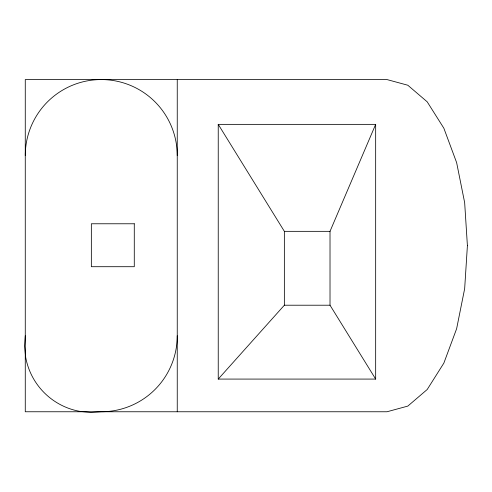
<?xml version="1.0" encoding="UTF-8"?>
<svg xmlns="http://www.w3.org/2000/svg" width="492" height="492" viewBox="0 0 492 492"><rect width="100%" height="100%" fill="white"/><g stroke="black" fill="none" stroke-linecap="round" stroke-linejoin="round"><path stroke-width="0.74" d="M25.27 335.772L24.6 346.116L25.529 356.448A67.164 67.164 0 0 0 80.583 411.497L90.909 412.425L101.26 411.761A75.989 75.989 0 0 0 177.249 335.772M375.667 379.08L330.015 305.212L330.015 231.338L375.667 124.359L218.239 124.359L218.239 379.08L375.667 379.08L375.667 124.359M218.239 379.08L284.358 305.212L284.358 231.338L218.239 124.359M284.358 231.338L330.015 231.338M284.358 305.212L330.015 305.212M177.249 79.575L177.249 411.761M25.27 155.564A75.989 75.989 0 0 1 101.26 79.575A75.989 75.989 0 0 1 177.249 155.564M467.4 245.668L464.663 288.65L456.631 328.711L443.858 363.108L427.204 389.504L407.819 406.097L387.013 411.761L25.27 411.761L25.27 79.575L387.013 79.575L407.819 85.233L427.204 101.826L443.858 128.221L456.631 162.618L464.663 202.679L467.4 245.668M134.279 223.774L91.346 223.774L91.346 266.707L134.279 266.707L134.279 223.774"/></g></svg>
